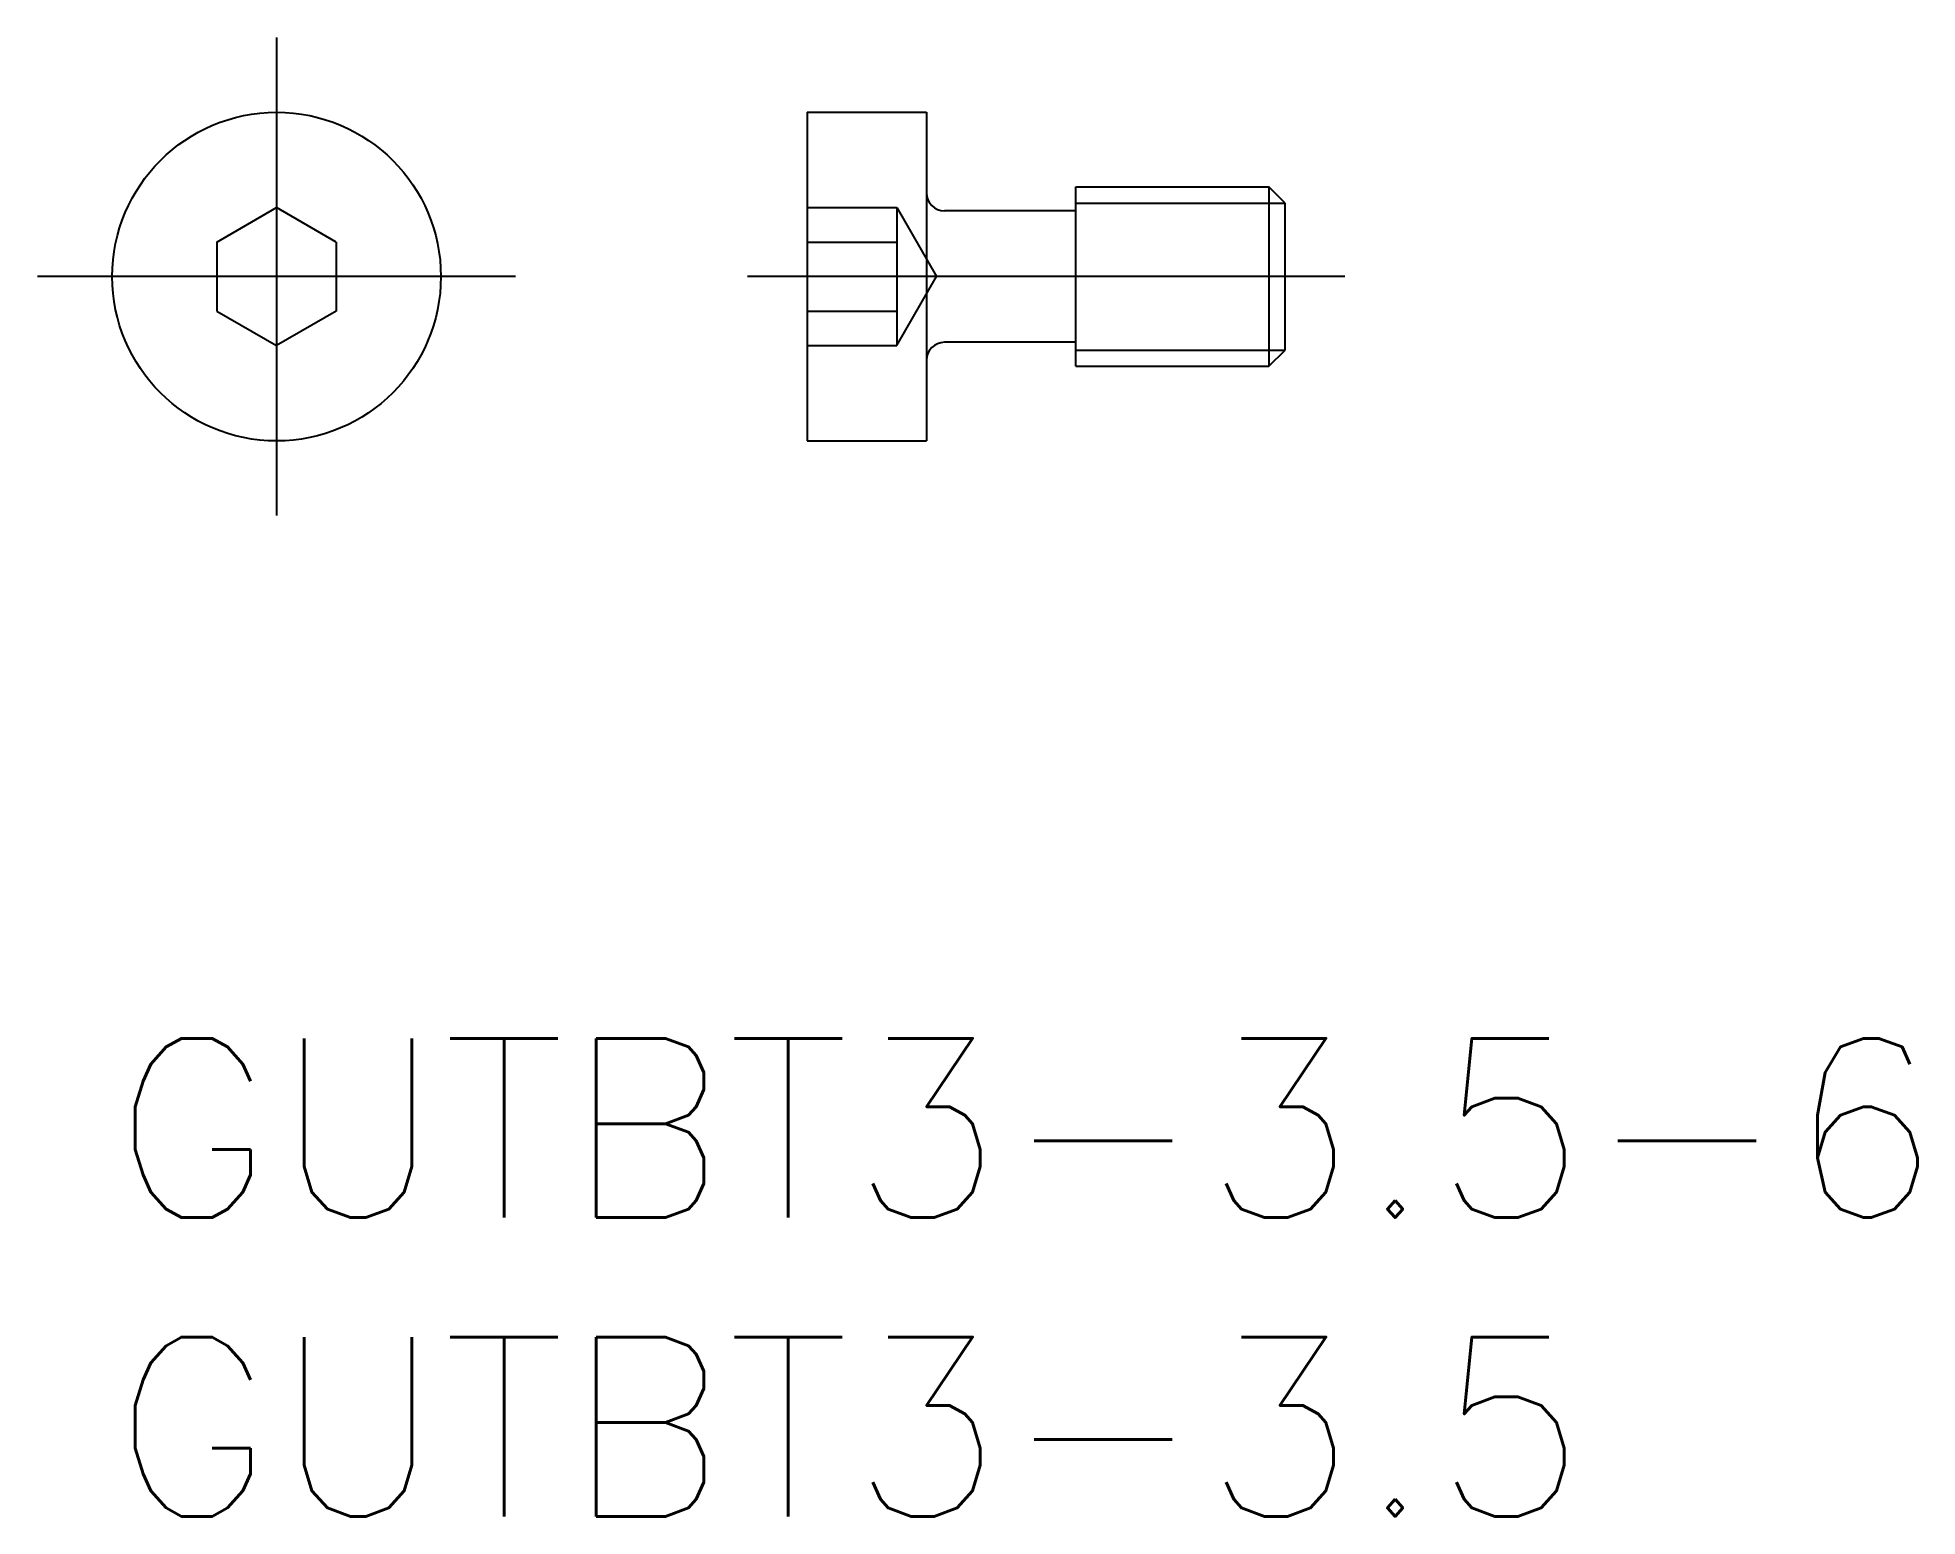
# Model space of a CAD drawing. Extents: x -1.2 to 30.2, y -8 to 16.8.
import ezdxf

# ---------------------------------------------------------------- set-up
doc = ezdxf.new("R2010")
doc.units = 0
doc.header["$LTSCALE"] = 0.5
doc.linetypes.add('CENTER', pattern=[50.8, 31.75, -6.35, 6.35, -6.35])
doc.linetypes.add('DASHED', pattern=[19.05, 12.7, -6.35])
for name, color, linetype in [('MSM_CENTER', 1, 'CENTER'), ('MSM_CONTINUOUS', 7, 'CONTINUOUS'), ('MSM_DASHED', 4, 'DASHED'), ('MSM_NARROW', 5, 'CONTINUOUS'), ('MSM_PART_NUMBER', 7, 'CONTINUOUS')]:
    doc.layers.add(name, color=color, linetype=linetype)
doc.styles.get("Standard").update_dxf_attribs({"font": 'txt.shx', "height": 3, "bigfont": 'bigfont.shx'})

# ---------------------------------------------------------------- blocks, each defined once
blk = doc.blocks.new('*U2')
at = {"layer": 'MSM_PART_NUMBER'}
blk.add_text('GUTBT3-3.5-6', height=3, dxfattribs=at).set_placement((0, -3))
blk = doc.blocks.new('*U3')
at = {"layer": 'MSM_PART_NUMBER'}
blk.add_text('GUTBT3-3.5', height=3, dxfattribs=at).set_placement((0, -8))

msp = doc.modelspace()

# ---------------------------------------------------------------- linework, layer by layer
at = {"layer": 'MSM_CENTER'}
for p, q in [((2.75, 16.75), (2.75, 8.75)), ((6.75, 12.75), (-1.25, 12.75)), ((20.63, 12.75), (10.63, 12.75))]:
    msp.add_line(p, q, dxfattribs=at)
at = {"layer": 'MSM_CONTINUOUS'}
for p, q in [((11.63, 15.5), (13.63, 15.5)), ((11.63, 15.5), (11.63, 10)), ((13.63, 15.5), (13.63, 10)), ((16.13, 11.25), (16.13, 14.25)), ((16.13, 14.25), (19.36, 14.25)), ((19.63, 13.979), (19.36, 14.25)), ((19.36, 14.25), (19.36, 11.25)), ((1.75, 13.327), (2.75, 13.905)), ((3.75, 13.327), (2.75, 13.905)), ((16.13, 13.85), (13.93, 13.85)), ((19.63, 11.521), (19.63, 13.979)), ((1.75, 13.327), (1.75, 12.173)), ((3.75, 13.327), (3.75, 12.173)), ((1.75, 12.173), (2.75, 11.595)), ((3.75, 12.173), (2.75, 11.595)), ((16.13, 11.65), (13.93, 11.65)), ((19.36, 11.25), (19.63, 11.521)), ((16.13, 11.25), (19.36, 11.25)), ((11.63, 10), (13.63, 10))]:
    msp.add_line(p, q, dxfattribs=at)
msp.add_circle((2.75, 12.75), 2.75, dxfattribs=at)
for centre, start, end in [((13.93, 14.15), 180, 270), ((13.93, 11.35), 90, 180)]:
    msp.add_arc(centre, 0.3, start, end, dxfattribs=at)
at = {"layer": 'MSM_DASHED'}
for p, q in [((11.63, 13.905), (13.13, 13.905)), ((13.13, 13.905), (13.797, 12.75)), ((13.13, 13.905), (13.13, 11.595)), ((11.63, 13.327), (13.13, 13.327)), ((13.13, 11.595), (13.797, 12.75)), ((11.63, 12.173), (13.13, 12.173)), ((11.63, 11.595), (13.13, 11.595))]:
    msp.add_line(p, q, dxfattribs=at)
at = {"layer": 'MSM_NARROW'}
for p, q in [((16.13, 13.979), (19.63, 13.979)), ((16.13, 11.521), (19.63, 11.521))]:
    msp.add_line(p, q, dxfattribs=at)

# ---------------------------------------------------------------- block references
at = {"layer": 'MSM_CONTINUOUS'}
for name in ['*U2', '*U3']:
    msp.add_blockref(name, (0, 0), dxfattribs=at)

doc.saveas('drawing.dxf')
